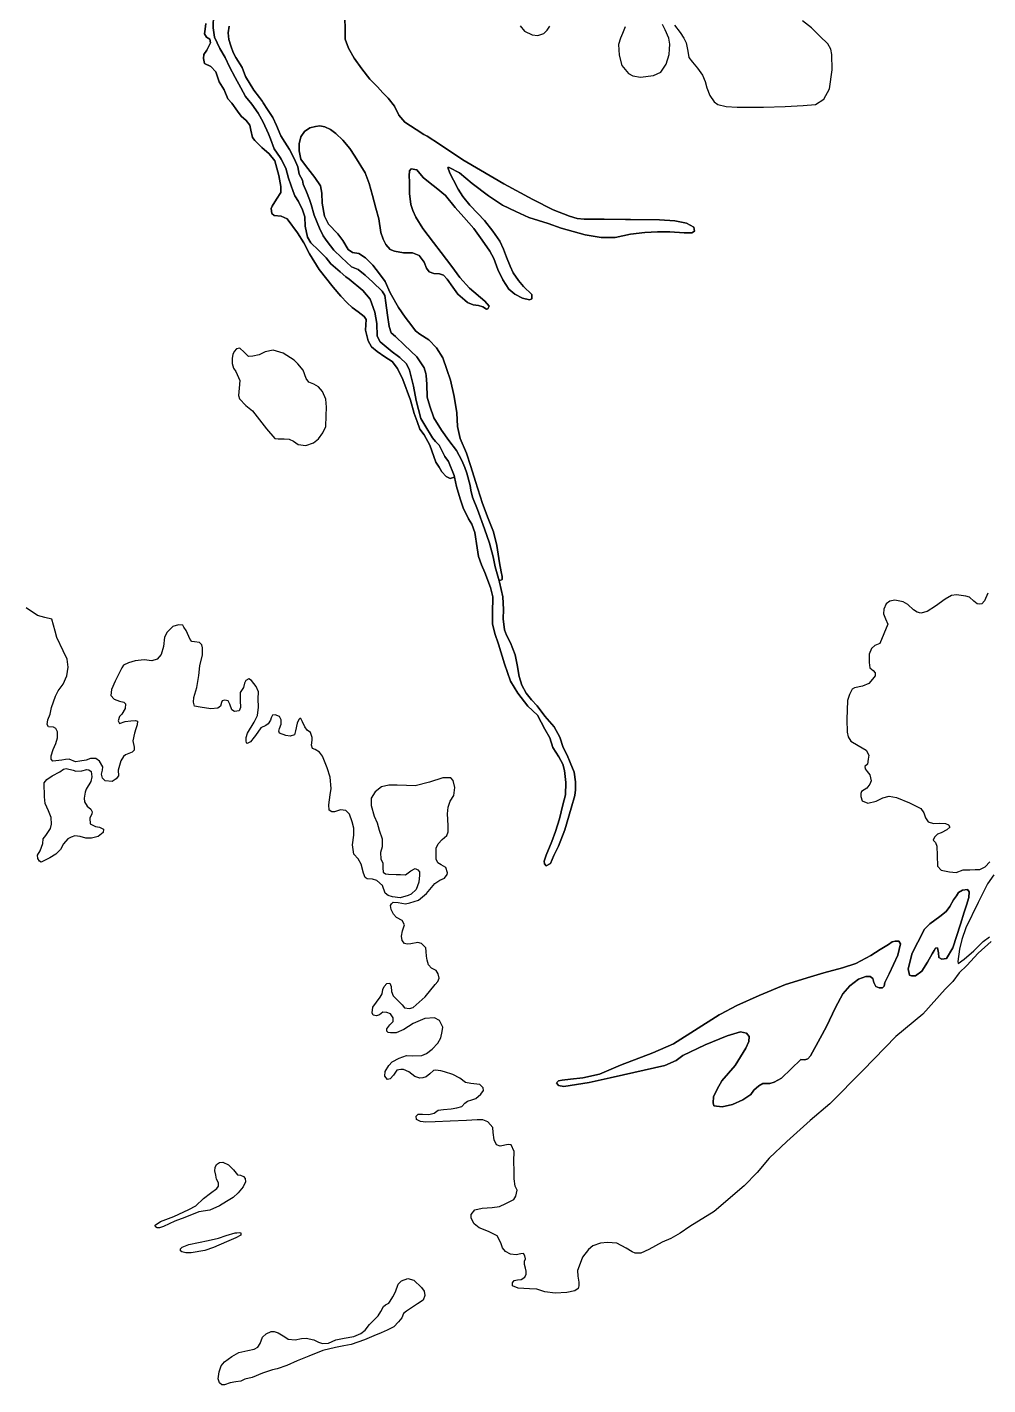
# Model space of a CAD drawing. Header units: inches. Extents: x 288635 to 1232953, y 676945 to 1655780.
# Drawn here: x 542189 to 576792, y 681364 to 730248 of the extents above; entities that cross this region are included whole.
import ezdxf

# ---------------------------------------------------------------- set-up
doc = ezdxf.new("R2010")
doc.units = ezdxf.units.IN
doc.header["$MEASUREMENT"] = 0

msp = doc.modelspace()

# ---------------------------------------------------------------- linework, layer by layer
at = {"color": 1}
for points in [[(548905.179, 730702.4404), (548889.9389, 730224.9195), (548940.739, 729889.6388), (549133.7794, 729478.158), (549316.6598, 729158.1174), (549479.2201, 728822.8367), (549682.4205, 728431.6759), (549880.5409, 728060.8352), (550058.3413, 727756.0345), (550276.7817, 727476.634), (550510.4622, 727156.5933), (550693.3425, 726826.3927), (550881.3029, 726409.8319), (550957.5031, 726226.9515), (551089.5833, 725866.2708), (551302.9438, 725551.3101), (551334.1322, 725490.5326), (551501.0641, 725165.2294), (551597.5843, 724814.7087), (551765.2247, 724327.0277), (551831.2648, 724179.7074), (551963.3451, 723976.507), (552105.5854, 723671.7064), (552186.8655, 723422.7859), (552197.0255, 723082.4252), (552288.4657, 722681.1044), (552410.386, 722482.984), (552679.6265, 722218.8235), (552953.9471, 721944.5029), (553131.7474, 721720.9825), (553461.9481, 721441.5819), (553670.2285, 721263.7816), (553782.9908, 721172.632), (554279.8297, 720771.0206), (554543.9902, 720450.9799), (554711.6306, 719988.699), (554782.7507, 719577.2182), (554797.9907, 719120.0173), (554899.5909, 718916.8169), (555118.0314, 718733.9365), (555341.5518, 718556.1361), (555559.272, 718395.927), (555610.7924, 718358.0158), (555854.6329, 718124.3353), (555966.3931, 717895.7348), (556103.5534, 717326.7737), (556200.0735, 716808.6127), (556372.7939, 716158.3714), (556515.0342, 715919.6109), (556784.2747, 715457.33), (556900.8516, 715333.467), (557028.1152, 715198.2494), (557236.3956, 714786.7686), (557363.3959, 714608.9683), (557566.5963, 714106.0472), (557579.6824, 714046.7748), (557423.6995, 713998.5485), (557286.5392, 714074.7486), (557123.9789, 714237.3089), (557027.4587, 714399.8693), (556910.6185, 714587.8296), (556697.258, 715192.3508), (556494.0576, 715573.3516), (556336.5773, 715776.552), (556240.0571, 716045.7926), (556133.3769, 716340.4331), (556001.2966, 716817.9541), (555716.8161, 717559.6356), (555533.9357, 717960.9564), (555340.8953, 718204.7969), (555076.7348, 718372.4372), (554797.3342, 718570.5576), (554594.1338, 718738.1979), (554467.1336, 718951.5584), (554375.6934, 719342.7191), (554401.0934, 719723.7199), (554329.9733, 719835.4801), (554106.4529, 720003.1205), (553898.1724, 720150.4408), (553710.2121, 720328.2411), (553486.6916, 720561.9216), (553212.3711, 720887.0422), (552709.4501, 721522.0435), (552353.8493, 722085.9246), (552150.6489, 722482.1654), (551922.0485, 722847.9262), (551551.2077, 723345.7672), (551342.9273, 723437.2073), (551088.9268, 723462.6074), (551002.5666, 723533.7275), (550977.1666, 723716.6079), (551017.8067, 723802.9681), (551170.207, 724051.8886), (551322.6073, 724295.7291), (551327.6873, 724509.0895), (551251.4871, 724905.3303), (551104.6748, 725431.8733), (550906.5545, 725690.9538), (550647.4739, 725919.5543), (550393.4734, 726163.3948), (550302.0332, 726270.075), (550241.0731, 726539.3155), (550205.5131, 726717.1159), (550078.5128, 726889.8362), (549900.7124, 727042.2365), (549768.6322, 727225.1169), (549560.3518, 727514.6775), (549413.0315, 727667.0778), (549286.0312, 727987.1184), (549103.1508, 728276.679), (548986.3106, 728637.3597), (548808.5103, 728835.4801), (548574.8298, 728942.1603), (548544.3497, 729125.0407), (548549.4297, 729267.281), (548656.11, 729419.6813), (548788.1902, 729688.9218), (548762.7902, 729810.8421), (548645.9499, 729887.0422), (548579.9098, 730008.9625), (548595.1498, 730181.6828), (548625.6299, 730384.8832)], [(548625.6299, 730384.8832), (548595.1498, 730181.6828), (548579.9098, 730008.9625), (548645.9499, 729887.0422), (548762.7902, 729810.8421), (548788.1902, 729688.9218), (548656.11, 729419.6813), (548549.4297, 729267.281), (548544.3497, 729125.0407), (548574.8298, 728942.1603), (548808.5103, 728835.4801), (548986.3106, 728637.3597), (549103.1508, 728276.679), (549286.0312, 727987.1184), (549413.0315, 727667.0778), (549560.3518, 727514.6775), (549768.6322, 727225.1169), (549900.7124, 727042.2365), (550078.5128, 726889.8362), (550205.5131, 726717.1159), (550241.0731, 726539.3155), (550302.0332, 726270.075), (550393.4734, 726163.3948), (550647.4739, 725919.5543), (550906.5545, 725690.9538), (551104.6748, 725431.8733), (551251.4871, 724905.3303), (551327.6873, 724509.0895), (551322.6073, 724295.7291), (551170.207, 724051.8886), (551017.8067, 723802.9681), (550977.1666, 723716.6079), (551002.5666, 723533.7275), (551088.9268, 723462.6074), (551342.9273, 723437.2073), (551551.2077, 723345.7672), (551922.0485, 722847.9262), (552150.6489, 722482.1654), (552353.8493, 722085.9246), (552709.4501, 721522.0435), (553212.3711, 720887.0422), (553486.6916, 720561.9216), (553710.2121, 720328.2411), (553898.1724, 720150.4408), (554106.4529, 720003.1205), (554329.9733, 719835.4801), (554401.0934, 719723.7199), (554375.6934, 719342.7191), (554467.1336, 718951.5584), (554594.1338, 718738.1979), (554797.3342, 718570.5576), (555076.7348, 718372.4372), (555340.8953, 718204.7969), (555533.9357, 717960.9564), (555716.8161, 717559.6356), (556001.2966, 716817.9541), (556133.3769, 716340.4331), (556240.0571, 716045.7926), (556336.5773, 715776.552), (556494.0576, 715573.3516), (556697.258, 715192.3508), (556910.6185, 714587.8296), (557027.4587, 714399.8693), (557123.9789, 714237.3089), (557286.5392, 714074.7486), (557423.6995, 713998.5485), (557579.6824, 714046.7748), (557652.9565, 713714.8865), (557779.9567, 713262.7656), (557896.7969, 712937.6449), (558079.6773, 712541.4041), (558206.6776, 712353.4437), (558313.3578, 712048.6431), (558399.7179, 711500.002), (558450.518, 711190.1214), (558552.1182, 710885.3208), (558679.1185, 710611.0003), (558882.3189, 710067.4392), (558958.5191, 709732.1585), (558953.4391, 709142.8773), (558953.4391, 708761.8766), (559039.7992, 708416.4359), (559166.7995, 708035.4351), (559385.2399, 707319.1537), (559598.6003, 706704.4724), (559867.8409, 706272.6716), (560218.3616, 705805.3106), (560573.9623, 705470.03), (560833.0428, 704977.269), (561015.9232, 704662.3084), (561122.6034, 704311.7877), (561335.9638, 703981.587), (561478.2041, 703717.4265), (561544.2442, 703478.666), (561589.9643, 703046.8651), (561579.8043, 702604.9042), (561478.2041, 702249.3035), (561361.3639, 701741.3025), (561219.1236, 701289.1816), (561092.1233, 700928.5009), (560888.9229, 700440.8199), (560812.7228, 700217.2995), (560817.8028, 700120.7793), (560883.8429, 700054.7391), (561036.2432, 700130.9393), (561163.2435, 700420.4999), (561330.8838, 700755.7805), (561554.4043, 701345.0617), (561783.0047, 702127.3833), (561910.005, 702579.5042), (561940.485, 702792.8646), (561940.485, 703072.2652), (561894.7649, 703427.8659), (561752.5246, 703768.2266), (561640.7644, 704037.4671), (561498.5241, 704316.8677), (561376.6039, 704687.7084), (561173.4035, 705058.5492), (560838.1228, 705434.4699), (560553.6423, 705815.4707), (560360.6019, 706033.9111), (560157.4015, 706272.6716), (560005.0012, 706552.0721), (559913.561, 706872.1128), (559842.4408, 707288.6736), (559761.1607, 707644.2743), (559603.6804, 708076.0752), (559456.3601, 708350.3957), (559385.2399, 708548.5161), (559329.3598, 708939.6769), (559349.6798, 709285.1176), (559319.1998, 709737.2385), (559197.2795, 710270.6396), (559185.7432, 710313.6023), (559302.0957, 710365.8649), (559296.804, 710466.4067), (559265.0539, 710641.0321), (559196.2621, 710963.8244), (559101.0119, 711582.9506), (558984.595, 712080.3683), (558794.0947, 712556.6192), (558593.0109, 713101.662), (558333.7187, 713884.8302), (558165.9796, 714429.111), (558018.6593, 714906.6319), (557784.9789, 715434.953), (557683.3787, 715866.7539), (557668.1386, 716364.5949), (557566.5384, 716948.796), (557434.4582, 717543.1572), (557302.3779, 717924.158), (557160.1376, 718345.7988), (556931.5371, 718706.4795), (556652.1366, 718990.9601), (556332.0959, 719189.0805), (556179.6956, 719311.0007), (556042.5354, 719488.8011), (555803.7749, 719808.8417), (555565.0144, 720154.2824), (555260.2138, 720687.6835), (555082.4134, 721089.0043), (554874.133, 721368.4049), (554645.5326, 721683.3655), (554381.372, 721947.526), (554132.4515, 722094.8463), (553903.8511, 722140.5664), (553751.4508, 722237.0866), (553553.3304, 722562.2072), (553375.53, 722811.1277), (553040.2494, 723156.5684), (552903.0891, 723446.129), (552819.052, 723916.0987), (552803.8119, 724276.7795), (552753.0118, 724540.94), (552554.8914, 724830.5006), (552214.5308, 725272.4615), (552051.9704, 725495.9819), (551985.9303, 725790.6225), (551980.8503, 726044.623), (552046.8904, 726298.6235), (552184.0507, 726496.7439), (552366.9311, 726623.7442), (552575.2115, 726674.5443), (552732.6918, 726689.7843), (552905.4121, 726659.3042), (553113.6926, 726562.784), (553306.7329, 726415.4637), (553555.6534, 726181.7833), (553809.6539, 725882.0627), (553987.4543, 725597.5821), (554369.3017, 725001.9509), (554509.5294, 724616.0342), (554626.3696, 724189.3133), (554743.2099, 723732.1124), (554849.8901, 723346.0316), (554931.1703, 722858.3507), (555007.3704, 722614.5102), (555103.8906, 722421.4698), (555266.4509, 722243.6694), (555423.9312, 722182.7093), (555749.0519, 722126.8292), (556064.0125, 722121.7492), (556307.853, 722030.309), (556490.7334, 721786.4685), (556577.0936, 721573.1081), (556668.5337, 721435.9478), (556836.1741, 721374.9877), (557044.4545, 721364.8277), (557186.6948, 721314.0276), (557318.775, 721171.7873), (557521.9754, 720887.3067), (557699.7758, 720638.3862), (557953.7763, 720419.9458), (558055.3765, 720328.5056), (558248.4169, 720252.3055), (558451.6173, 720226.9054), (558598.9376, 720176.1053), (558731.0179, 720094.8251), (558776.7379, 720104.9852), (558827.5381, 720201.5054), (558670.0577, 720384.3857), (558121.4166, 720846.6666), (557775.9759, 721237.8274), (557486.4154, 721628.9882), (557105.4146, 722131.9092), (556820.934, 722497.67), (556445.0133, 722995.5109), (556185.9328, 723401.9118), (556084.3326, 723650.8323), (556008.1324, 723864.1927), (555957.3323, 724260.4335), (555957.3323, 724682.0743), (555947.1723, 724895.4347), (555957.3323, 725078.3151), (556018.2924, 725149.4353), (556226.5728, 725108.7952), (556455.1733, 724839.5546), (556699.0138, 724626.1942), (556917.4542, 724463.6339), (557252.7349, 724189.3133), (557608.3356, 723752.4325), (557923.2962, 723401.9118), (558273.8169, 722995.5109), (558578.6176, 722573.8701), (558858.0181, 722182.7093), (558995.1784, 721913.4688), (559142.4987, 721517.228), (559325.379, 721151.4673), (559543.8195, 720811.1066), (559752.0999, 720633.3062), (560031.5005, 720491.0659), (560280.421, 720425.0258), (560366.7811, 720470.7459), (560361.7011, 720618.0662), (560072.1405, 720907.6268), (559884.1802, 721120.9872), (559691.1398, 721400.3878), (559584.4596, 721639.1482), (559457.4593, 721964.2689), (559340.6191, 722258.9095), (559208.5388, 722548.4701), (558959.6183, 722904.0708), (558659.8977, 723290.1515), (558416.0572, 723533.992), (558131.5767, 723833.7126), (557882.6562, 724148.6733), (557715.0158, 724417.9138), (557547.3755, 724737.9544), (557420.3752, 724961.4749), (557369.5751, 725118.9552), (557339.0951, 725195.1553), (557394.9752, 725195.1553), (557755.6559, 725007.195), (558217.9368, 724616.0342), (558807.218, 724168.9933), (559315.219, 723833.7126), (559787.66, 723605.1122), (560255.0209, 723396.8317), (560956.0623, 723178.3913), (561428.5033, 723005.671), (562292.105, 722766.9105), (562866.1461, 722680.5503), (563369.0671, 722675.4703), (563922.7882, 722792.3105), (564435.8693, 722858.3507), (564887.9902, 722883.7507), (565340.1111, 722873.5907), (565848.1121, 722848.1907), (566132.5927, 722843.1106), (566224.0328, 722898.9908), (566203.7128, 723051.3911), (565934.4723, 723193.6313), (565512.8314, 723279.9915), (564964.1903, 723315.5516), (563926.0043, 723319.8594), (563739.9079, 723320.6316), (562967.7463, 723335.8716), (562256.5449, 723335.8716), (562002.5444, 723361.2717), (561728.2239, 723442.5518), (561138.9427, 723671.1523), (560397.2612, 724041.993), (559355.8591, 724610.9542), (558522.7374, 725103.7152), (557877.5762, 725469.4759), (557039.3745, 726033.357), (556594.3462, 726320.2136), (556481.7581, 726388.9362), (556203.1854, 726558.974), (555786.6246, 726823.1346), (555578.3441, 727077.1351), (555420.8638, 727402.2557), (555197.3434, 727691.8163), (555004.303, 727879.7767), (554811.2626, 728103.2971), (554526.782, 728377.6177), (554242.3015, 728753.5384), (553967.9809, 729134.5392), (553764.7805, 729495.2199), (553637.7803, 729820.3406), (553647.9403, 730236.9014), (553627.6202, 730526.462)], [(549469.0601, 730285.8796), (549423.34, 730047.1191), (549448.74, 729808.3587), (549524.9402, 729574.6782), (549606.2204, 729340.9977), (549702.7405, 729153.0373), (549936.421, 728792.3566), (550058.3413, 728477.396), (550347.9018, 727984.635), (550556.1823, 727715.3945), (550661.5054, 727571.0628), (550693.3425, 727527.4341), (550840.6628, 727288.6736), (551033.7032, 726999.113), (551170.8635, 726704.4724), (551328.3438, 726338.7117), (551465.5041, 726105.0312), (551633.1444, 725845.9507), (551821.1048, 725500.51), (551937.945, 725221.1095), (551988.7451, 724951.8689), (552110.6654, 724743.5885), (552136.0654, 724596.2682), (552247.8256, 724316.8677), (552359.9532, 724045.8928), (552416.7604, 723858.4348), (552527.2262, 723473.586), (552715.1866, 723016.3851), (552847.2668, 722736.9845), (552936.2917, 722614.1916), (552994.5871, 722533.7841), (553233.3476, 722218.8235), (553512.7482, 721949.5829), (553868.3489, 721619.3823), (554107.1094, 721527.9421), (554361.1099, 721314.5817), (554640.5104, 721070.7412), (554975.7911, 720740.5405), (555072.3113, 720583.0602), (555102.7914, 720323.9797), (555163.7515, 719882.0188), (555224.7116, 719470.538), (555300.9117, 719247.0175), (555453.3121, 719114.9373), (555778.4327, 718794.8966), (556230.5536, 718383.4158), (556443.914, 718058.2952), (556493.6778, 717984.8343), (556553.8005, 717778.979), (556555.6743, 717707.7745), (556581.0743, 717397.8938), (556601.3943, 716920.3729), (556687.7545, 716605.4122), (556840.1548, 716178.6914), (557109.3954, 715736.7305), (557378.6359, 715360.8098), (557652.9565, 715005.209), (557851.0768, 714649.6083), (557952.9148, 714387.7392), (558028.8772, 714192.4074), (558140.6374, 713750.4465), (558175.5319, 713578.0269), (558226.9976, 713323.7257), (558404.798, 712881.7648), (558663.8785, 712180.7234), (558836.5988, 711667.6424), (558968.6791, 711174.8814), (559049.9592, 710819.2807), (559185.7432, 710313.6023), (559197.2795, 710270.6396), (559319.1998, 709737.2385), (559349.6798, 709285.1176), (559329.3598, 708939.6769), (559385.2399, 708548.5161), (559456.3601, 708350.3957), (559603.6804, 708076.0752), (559761.1607, 707644.2743), (559842.4408, 707288.6736), (559913.561, 706872.1128), (560005.0012, 706552.0721), (560157.4015, 706272.6716), (560360.6019, 706033.9111), (560553.6423, 705815.4707), (560838.1228, 705434.4699), (561173.4035, 705058.5492), (561376.6039, 704687.7084), (561498.5241, 704316.8677), (561640.7644, 704037.4671), (561752.5246, 703768.2266), (561894.7649, 703427.8659), (561940.485, 703072.2652), (561940.485, 702792.8646), (561910.005, 702579.5042), (561783.0047, 702127.3833), (561554.4043, 701345.0617), (561330.8838, 700755.7805), (561163.2435, 700420.4999), (561036.2432, 700130.9393), (560883.8429, 700054.7391), (560817.8028, 700120.7793), (560812.7228, 700217.2995), (560888.9229, 700440.8199), (561092.1233, 700928.5009), (561219.1236, 701289.1816), (561361.3639, 701741.3025), (561478.2041, 702249.3035), (561579.8043, 702604.9042), (561589.9643, 703046.8651), (561544.2442, 703478.666), (561478.2041, 703717.4265), (561335.9638, 703981.587), (561122.6034, 704311.7877), (561015.9232, 704662.3084), (560833.0428, 704977.269), (560573.9623, 705470.03), (560218.3616, 705805.3106), (559867.8409, 706272.6716), (559598.6003, 706704.4724), (559385.2399, 707319.1537), (559166.7995, 708035.4351), (559039.7992, 708416.4359), (558953.4391, 708761.8766), (558953.4391, 709142.8773), (558958.5191, 709732.1585), (558882.3189, 710067.4392), (558679.1185, 710611.0003), (558552.1182, 710885.3208), (558450.518, 711190.1214), (558399.7179, 711500.002), (558313.3578, 712048.6431), (558206.6776, 712353.4437), (558079.6773, 712541.4041), (557896.7969, 712937.6449), (557779.9567, 713262.7656), (557652.9565, 713714.8865), (557579.6824, 714046.7748), (557566.5963, 714106.0472), (557363.3959, 714608.9683), (557236.3956, 714786.7686), (557028.1152, 715198.2494), (556900.8516, 715333.467), (556784.2747, 715457.33), (556515.0342, 715919.6109), (556372.7939, 716158.3714), (556200.0735, 716808.6127), (556103.5534, 717326.7737), (555966.3931, 717895.7348), (555854.6329, 718124.3353), (555610.7924, 718358.0158), (555559.272, 718395.927), (555341.5518, 718556.1361), (555118.0314, 718733.9365), (554899.5909, 718916.8169), (554797.9907, 719120.0173), (554782.7507, 719577.2182), (554711.6306, 719988.699), (554543.9902, 720450.9799), (554279.8297, 720771.0206), (553782.9908, 721172.632), (553670.2285, 721263.7816), (553461.9481, 721441.5819), (553131.7474, 721720.9825), (552953.9471, 721944.5029), (552679.6265, 722218.8235), (552410.386, 722482.984), (552288.4657, 722681.1044), (552197.0255, 723082.4252), (552186.8655, 723422.7859), (552105.5854, 723671.7064), (551963.3451, 723976.507), (551831.2648, 724179.7074), (551765.2247, 724327.0277), (551597.5843, 724814.7087), (551501.0641, 725165.2294), (551334.1322, 725490.5326), (551302.9438, 725551.3101), (551089.5833, 725866.2708), (550957.5031, 726226.9515), (550881.3029, 726409.8319), (550693.3425, 726826.3927), (550510.4622, 727156.5933), (550276.7817, 727476.634), (550058.3413, 727756.0345), (549880.5409, 728060.8352), (549682.4205, 728431.6759), (549479.2201, 728822.8367), (549316.6598, 729158.1174), (549133.7794, 729478.158), (548940.739, 729889.6388), (548889.9389, 730224.9195), (548905.179, 730702.4404)], [(553627.6202, 730526.462), (553647.9403, 730236.9014), (553637.7803, 729820.3406), (553764.7805, 729495.2199), (553967.9809, 729134.5392), (554242.3015, 728753.5384), (554526.782, 728377.6177), (554811.2626, 728103.2971), (555004.303, 727879.7767), (555197.3434, 727691.8163), (555420.8638, 727402.2557), (555578.3441, 727077.1351), (555786.6246, 726823.1346), (556203.1854, 726558.974), (556481.7581, 726388.9362), (556594.3462, 726320.2136), (557039.3745, 726033.357), (557877.5762, 725469.4759), (558522.7374, 725103.7152), (559355.8591, 724610.9542), (560397.2612, 724041.993), (561138.9427, 723671.1523), (561728.2239, 723442.5518), (562002.5444, 723361.2717), (562256.5449, 723335.8716), (562967.7463, 723335.8716), (563739.9079, 723320.6316), (563926.0043, 723319.8594), (564964.1903, 723315.5516), (565512.8314, 723279.9915), (565934.4723, 723193.6313), (566203.7128, 723051.3911), (566224.0328, 722898.9908), (566132.5927, 722843.1106), (565848.1121, 722848.1907), (565340.1111, 722873.5907), (564887.9902, 722883.7507), (564435.8693, 722858.3507), (563922.7882, 722792.3105), (563369.0671, 722675.4703), (562866.1461, 722680.5503), (562292.105, 722766.9105), (561428.5033, 723005.671), (560956.0623, 723178.3913), (560255.0209, 723396.8317), (559787.66, 723605.1122), (559315.219, 723833.7126), (558807.218, 724168.9933), (558217.9368, 724616.0342), (557755.6559, 725007.195), (557394.9752, 725195.1553), (557339.0951, 725195.1553), (557369.5751, 725118.9552), (557420.3752, 724961.4749), (557547.3755, 724737.9544), (557715.0158, 724417.9138), (557882.6562, 724148.6733), (558131.5767, 723833.7126), (558416.0572, 723533.992), (558659.8977, 723290.1515), (558959.6183, 722904.0708), (559208.5388, 722548.4701), (559340.6191, 722258.9095), (559457.4593, 721964.2689), (559584.4596, 721639.1482), (559691.1398, 721400.3878), (559884.1802, 721120.9872), (560072.1405, 720907.6268), (560361.7011, 720618.0662), (560366.7811, 720470.7459), (560280.421, 720425.0258), (560031.5005, 720491.0659), (559752.0999, 720633.3062), (559543.8195, 720811.1066), (559325.379, 721151.4673), (559142.4987, 721517.228), (558995.1784, 721913.4688), (558858.0181, 722182.7093), (558578.6176, 722573.8701), (558273.8169, 722995.5109), (557923.2962, 723401.9118), (557608.3356, 723752.4325), (557252.7349, 724189.3133), (556917.4542, 724463.6339), (556699.0138, 724626.1942), (556455.1733, 724839.5546), (556226.5728, 725108.7952), (556018.2924, 725149.4353), (555957.3323, 725078.3151), (555947.1723, 724895.4347), (555957.3323, 724682.0743), (555957.3323, 724260.4335), (556008.1324, 723864.1927), (556084.3326, 723650.8323), (556185.9328, 723401.9118), (556445.0133, 722995.5109), (556820.934, 722497.67), (557105.4146, 722131.9092), (557486.4154, 721628.9882), (557775.9759, 721237.8274), (558121.4166, 720846.6666), (558670.0577, 720384.3857), (558827.5381, 720201.5054), (558776.7379, 720104.9852), (558731.0179, 720094.8251), (558598.9376, 720176.1053), (558451.6173, 720226.9054), (558248.4169, 720252.3055), (558055.3765, 720328.5056), (557953.7763, 720419.9458), (557699.7758, 720638.3862), (557521.9754, 720887.3067), (557318.775, 721171.7873), (557186.6948, 721314.0276), (557044.4545, 721364.8277), (556836.1741, 721374.9877), (556668.5337, 721435.9478), (556577.0936, 721573.1081), (556490.7334, 721786.4685), (556307.853, 722030.309), (556064.0125, 722121.7492), (555749.0519, 722126.8292), (555423.9312, 722182.7093), (555266.4509, 722243.6694), (555103.8906, 722421.4698), (555007.3704, 722614.5102), (554931.1703, 722858.3507), (554849.8901, 723346.0316), (554743.2099, 723732.1124), (554626.3696, 724189.3133), (554509.5294, 724616.0342), (554369.3017, 725001.9509), (553987.4543, 725597.5821), (553809.6539, 725882.0627), (553555.6534, 726181.7833), (553306.7329, 726415.4637), (553113.6926, 726562.784), (552905.4121, 726659.3042), (552732.6918, 726689.7843), (552575.2115, 726674.5443), (552366.9311, 726623.7442), (552184.0507, 726496.7439), (552046.8904, 726298.6235), (551980.8503, 726044.623), (551985.9303, 725790.6225), (552051.9704, 725495.9819), (552214.5308, 725272.4615), (552554.8914, 724830.5006), (552753.0118, 724540.94), (552803.8119, 724276.7795), (552819.052, 723916.0987), (552903.0891, 723446.129), (553040.2494, 723156.5684), (553375.53, 722811.1277), (553553.3304, 722562.2072), (553751.4508, 722237.0866), (553903.8511, 722140.5664), (554132.4515, 722094.8463), (554381.372, 721947.526), (554645.5326, 721683.3655), (554874.133, 721368.4049), (555082.4134, 721089.0043), (555260.2138, 720687.6835), (555565.0144, 720154.2824), (555803.7749, 719808.8417), (556042.5354, 719488.8011), (556179.6956, 719311.0007), (556332.0959, 719189.0805), (556652.1366, 718990.9601), (556931.5371, 718706.4795), (557160.1376, 718345.7988), (557302.3779, 717924.158), (557434.4582, 717543.1572), (557566.5384, 716948.796), (557668.1386, 716364.5949), (557683.3787, 715866.7539), (557784.9789, 715434.953), (558018.6593, 714906.6319), (558165.9796, 714429.111), (558333.7187, 713884.8302), (558593.0109, 713101.662), (558794.0947, 712556.6192), (558984.595, 712080.3683), (559101.0119, 711582.9506), (559196.2621, 710963.8244), (559265.0539, 710641.0321), (559296.804, 710466.4067), (559302.0957, 710365.8649), (559185.7432, 710313.6023), (559049.9592, 710819.2807), (558968.6791, 711174.8814), (558836.5988, 711667.6424), (558663.8785, 712180.7234), (558404.798, 712881.7648), (558226.9976, 713323.7257), (558175.5319, 713578.0269), (558140.6374, 713750.4465), (558028.8772, 714192.4074), (557952.9148, 714387.7392), (557851.0768, 714649.6083), (557652.9565, 715005.209), (557378.6359, 715360.8098), (557109.3954, 715736.7305), (556840.1548, 716178.6914), (556687.7545, 716605.4122), (556601.3943, 716920.3729), (556581.0743, 717397.8938), (556555.6743, 717707.7745), (556553.8005, 717778.979), (556493.6778, 717984.8343), (556443.914, 718058.2952), (556230.5536, 718383.4158), (555778.4327, 718794.8966), (555453.3121, 719114.9373), (555300.9117, 719247.0175), (555224.7116, 719470.538), (555163.7515, 719882.0188), (555102.7914, 720323.9797), (555072.3113, 720583.0602), (554975.7911, 720740.5405), (554640.5104, 721070.7412), (554361.1099, 721314.5817), (554107.1094, 721527.9421), (553868.3489, 721619.3823), (553512.7482, 721949.5829), (553233.3476, 722218.8235), (552994.5871, 722533.7841), (552936.2917, 722614.1916), (552847.2668, 722736.9845), (552715.1866, 723016.3851), (552527.2262, 723473.586), (552416.7604, 723858.4348), (552359.9532, 724045.8928), (552247.8256, 724316.8677), (552136.0654, 724596.2682), (552110.6654, 724743.5885), (551988.7451, 724951.8689), (551937.945, 725221.1095), (551821.1048, 725500.51), (551633.1444, 725845.9507), (551465.5041, 726105.0312), (551328.3438, 726338.7117), (551170.8635, 726704.4724), (551033.7032, 726999.113), (550840.6628, 727288.6736), (550693.3425, 727527.4341), (550661.5054, 727571.0628), (550556.1823, 727715.3945), (550347.9018, 727984.635), (550058.3413, 728477.396), (549936.421, 728792.3566), (549702.7405, 729153.0373), (549606.2204, 729340.9977), (549524.9402, 729574.6782), (549448.74, 729808.3587), (549423.34, 730047.1191), (549469.0601, 730285.8796)], [(563727.768, 730256.6362), (563631.2478, 730022.9557), (563565.2076, 729850.2353), (563492.9892, 729624.1949), (563508.2292, 729238.1141), (563604.7494, 728867.2734), (563848.5899, 728577.7128), (564006.0702, 728491.3526), (564286.5691, 728453.2325), (564753.93, 728504.0327), (565013.0105, 728625.9529), (565211.1309, 728915.5135), (565307.6511, 729260.9542), (565326.9887, 729455.9701), (565332.0687, 729638.8505), (565306.6687, 729847.1309), (565174.5884, 730146.8515), (565067.9082, 730344.9719)], [(565504.7891, 730324.6518), (565713.0695, 730050.3313), (565845.1498, 729852.2109), (565926.4299, 729684.5706), (565988.3725, 729387.9544), (566023.9325, 729159.354), (566156.0128, 728986.6336), (566333.8132, 728773.2732), (566511.6135, 728519.2727), (566613.2137, 728295.7522), (566674.1738, 728062.0718), (566775.774, 727787.7512), (566933.2544, 727564.2308), (567065.3346, 727462.6306), (567365.0552, 727391.5104), (567761.296, 727366.1104), (568706.1779, 727371.1904), (569488.4995, 727391.5104), (570143.8208, 727432.1505), (570579.7192, 727459.5261), (570889.5998, 727657.6465), (571092.8003, 728028.4873), (571179.1604, 728709.2086), (571169.0004, 729268.0097), (571138.5203, 729455.9701), (571026.7601, 729649.0105), (570742.2796, 729928.4111), (570437.4789, 730228.1317), (570114.983, 730478.9854)], [(559952.2221, 730299.8362), (560104.6224, 730106.7958), (560378.943, 729969.6356), (560582.1434, 729949.3155), (560800.5838, 730020.4357), (560922.504, 730137.2759), (561013.9442, 730284.5962)], [(576794.9847, 709862.9318), (576673.0644, 709593.6913), (576571.4642, 709481.9311), (576500.3441, 709466.691), (576408.9039, 709487.0111), (576286.9836, 709578.4513), (576129.5033, 709720.6916), (576002.5031, 709761.3316), (575657.0624, 709812.1317), (575484.342, 709781.6517), (575250.6616, 709654.6514), (574900.1409, 709400.6509), (574600.4203, 709212.6905), (574371.8198, 709146.6504), (574244.8196, 709182.2105), (574117.8193, 709273.6507), (573909.5389, 709456.531), (573741.8985, 709558.1312), (573442.1779, 709614.0113), (573264.3776, 709578.4513), (573125.4363, 709487.3735), (573044.1562, 709289.2531), (573033.9961, 709126.6928), (573100.0363, 708943.8124), (573186.3964, 708750.772), (572901.9159, 708054.8106), (572719.0355, 707978.6105), (572597.1153, 707871.9303), (572515.8351, 707668.7299), (572520.9151, 707374.0893), (572536.1551, 707175.9689), (572658.0754, 707084.5287), (572734.2755, 707003.2485), (572734.2755, 706896.5683), (572637.7553, 706769.5681), (572500.5951, 706617.1677), (572277.0746, 706525.7276), (571987.514, 706464.7674), (571906.2339, 706413.9673), (571804.6337, 706226.007), (571738.5935, 706007.5665), (571713.1935, 705321.7652), (571728.4335, 704859.4842), (571763.9936, 704696.9239), (571860.5138, 704544.5236), (572124.6743, 704381.9633), (572409.1549, 704219.403), (572500.5951, 704041.6026), (572475.195, 703894.2823), (572454.875, 703716.4819), (572358.3548, 703625.0418), (572368.5148, 703548.8416), (572439.635, 703452.3214), (572546.3152, 703330.4012), (572586.9552, 703117.0407), (572541.2352, 702990.0405), (572429.4749, 702852.8802), (572241.5146, 702725.88), (572221.1945, 702659.8398), (572221.1945, 702548.0796), (572261.8346, 702395.6793), (572467.5471, 702303.2324), (572767.2677, 702384.5126), (573011.1082, 702496.2728), (573234.6286, 702562.313), (573498.7891, 702511.5128), (573971.2301, 702323.5525), (574372.5509, 702120.3521), (574489.3911, 701957.7917), (574543.8287, 701776.3328), (574640.2663, 701630.4271), (574835, 701575.3936), (575033.9671, 701592.327), (575266.8009, 701571.1603), (575372.6344, 701524.5935), (575419.2012, 701448.3934), (575317.601, 701346.7932), (575110.1672, 701240.9596), (574983.167, 701190.1595), (574936.6002, 701160.5261), (574868.8667, 701084.326), (574822.3, 700978.4924), (574906.9668, 700889.5922), (574953.5336, 700758.3587), (574966.2336, 700419.6913), (574974.7003, 700042.9239), (575115.8158, 699897.8608), (575406.8581, 699834.3607), (575644.9835, 699813.194), (575898.9841, 699908.4442), (576137.1095, 699908.4442), (576338.1933, 699913.7358), (576502.4469, 699921.0383), (576690.4073, 700012.4785), (576858.0476, 700200.4389)], [(576916.2948, 697327.5159), (576443.8539, 696900.7951), (576032.373, 696463.9142), (575761.4004, 696193.6867), (575528.5666, 695881.4778), (575250.2244, 695609.9089), (574450.1228, 694708.2071), (573472.2209, 693908.1055), (572303.8185, 692688.903), (571101.5495, 691478.1673), (570390.348, 690877.0328), (569552.1464, 690123.4979), (568917.1451, 689522.3634), (568485.3442, 689014.3624), (568019.6766, 688531.7614), (566932.5545, 687609.7396), (566056.2527, 687063.6385), (565714.0909, 686828.6534), (565378.8102, 686630.533), (565058.7695, 686503.5327), (564581.2486, 686239.3722), (564291.688, 686102.2119), (564088.4876, 686107.2919), (563981.8074, 686147.932), (563768.447, 686280.0123), (563423.0063, 686462.8926), (563097.8856, 686493.3727), (562843.8851, 686467.9726), (562564.4846, 686366.3724), (562406.5809, 686237.4672), (562194.9138, 685962.3), (562073.2052, 685634.216), (562014.9968, 685480.7573), (562020.2885, 685279.6736), (562062.6219, 685062.7148), (562062.6219, 684925.1312), (562030.8718, 684829.881), (561919.7466, 684745.2142), (561623.4127, 684692.2974), (561205.3702, 684665.839), (560829.6611, 684713.4641), (560543.9105, 684803.4226), (560284.6183, 684819.2977), (559877.1592, 684840.4644), (559665.4921, 684930.4229), (559670.7838, 685041.5481), (559734.2839, 685126.215), (559850.7008, 685142.09), (559977.7011, 685152.6733), (560115.2847, 685242.6319), (560162.9098, 685343.1737), (560162.9098, 685454.2989), (560141.743, 685565.4242), (560099.4096, 685697.7161), (560099.4096, 685814.133), (560136.4514, 685904.0915), (560115.2847, 686009.9251), (560067.6596, 686089.3002), (559972.4094, 686078.7169), (559803.0757, 686046.9668), (559601.992, 686068.1335), (559416.7833, 686163.3837), (559305.658, 686295.6756), (559247.4496, 686480.8843), (559120.4493, 686724.3015), (559025.1991, 686782.5099), (558808.2404, 686888.3435), (558474.8647, 687020.6354), (558284.3643, 687163.5107), (558183.8225, 687369.8861), (558178.5308, 687502.178), (558310.8227, 687660.9284), (558575.4066, 687729.7202), (558935.2406, 687750.8869), (559205.1162, 687782.6369), (559432.6583, 687888.4705), (559718.4089, 688036.6374), (559792.4923, 688153.0543), (559834.8258, 688370.0131), (559766.034, 688518.1801), (559728.9922, 688782.7639), (559728.9922, 689057.9311), (559718.4089, 689423.0569), (559728.9922, 689767.0159), (559623.1587, 689999.8497), (559517.3251, 690015.7247), (559231.5746, 689957.5163), (559093.991, 689999.8497), (559004.0324, 690190.3501), (558977.5741, 690444.3506), (558961.699, 690629.5593), (558776.4903, 690830.643), (558596.5733, 690910.0182), (558400.7812, 690910.0182), (558008.5092, 690885.4604), (557429.388, 690860.0603), (556880.7469, 690834.6603), (556545.4663, 690824.5003), (556362.5859, 690844.8203), (556215.2656, 690915.9405), (556200.0256, 691032.7807), (556271.1457, 691108.9808), (556433.706, 691108.9808), (556652.1465, 691093.7408), (556850.2669, 691144.5409), (556987.4272, 691251.2211), (557190.6276, 691276.6212), (557459.8681, 691307.1012), (557663.0685, 691332.5013), (557840.8689, 691383.3014), (557952.6291, 691510.3016), (558044.0693, 691576.3418), (558204.9892, 691624.3946), (558347.8645, 691677.3114), (558533.0732, 691825.4783), (558623.0317, 691963.062), (558617.74, 692058.3121), (558498.4444, 692173.078), (558171.0695, 692211.343), (557978.0291, 692251.9831), (557769.7487, 692409.4634), (557520.8282, 692541.5437), (557221.1076, 692627.9039), (557089.0274, 692673.624), (556901.067, 692688.864), (556819.7868, 692678.704), (556697.8666, 692561.8637), (556560.7063, 692450.1035), (556438.7861, 692414.5435), (556332.1058, 692404.3834), (556149.2255, 692465.3436), (555930.785, 692627.9039), (555742.8247, 692719.3441), (555651.3845, 692719.3441), (555509.1442, 692699.024), (555387.224, 692511.0636), (555265.3037, 692378.9834), (555163.7035, 692358.6633), (555077.3433, 692475.5036), (555087.5034, 692643.1439), (555219.5836, 692856.5043), (555341.5039, 692998.7446), (555585.3444, 693125.7449), (555849.5049, 693222.2651), (556057.7853, 693212.105), (556403.226, 693222.2651), (556575.9463, 693288.3052), (556779.1467, 693455.9455), (556982.3471, 693669.306), (557083.9473, 693862.3463), (557139.8275, 694085.8668), (557160.6964, 694244.6106), (557043.3073, 694482.1076), (556865.5069, 694583.7078), (556509.9062, 694553.2277), (556093.3454, 694375.4274), (555752.9847, 694162.0669), (555483.7441, 694035.0667), (555280.5437, 694035.0667), (555189.1036, 694050.3067), (555143.3835, 694101.1068), (555143.3835, 694182.387), (555255.1437, 694324.6273), (555366.9039, 694441.4675), (555366.9039, 694578.6278), (555270.3837, 694720.8681), (555143.3835, 694771.6682), (555001.1432, 694786.9082), (554884.3029, 694680.228), (554772.5427, 694649.7479), (554650.6225, 694675.148), (554620.1424, 694756.4281), (554640.4625, 694959.6285), (554772.5427, 695142.5089), (554909.703, 695325.3893), (554970.6631, 695442.2295), (554996.0632, 695599.7098), (555051.9433, 695706.39), (555148.4635, 695813.0702), (555250.0637, 695828.3103), (555300.8638, 695711.47), (555316.1038, 695523.5097), (555377.0639, 695366.0294), (555549.7843, 695188.229), (555692.0246, 695040.9087), (555783.4647, 694939.3085), (555961.2651, 694908.8284), (556098.4254, 694949.4685), (556530.2262, 695330.4693), (556885.827, 695777.5102), (556977.2671, 695884.1904), (557022.9872, 696006.1106), (556992.5072, 696158.5109), (556921.387, 696280.4312), (556748.6667, 696366.7914), (556641.9865, 696483.6316), (556591.1864, 696656.3519), (556575.9463, 696798.5922), (556560.7063, 696961.1525), (556545.4663, 697093.2328), (556392.8543, 697255.1581), (556260.774, 697295.7982), (556011.8535, 697244.9981), (555879.7733, 697234.8381), (555778.1731, 697255.1581), (555701.9729, 697356.7583), (555666.4128, 697524.3987), (555712.1329, 697707.279), (555778.1731, 697925.7195), (555701.9729, 698083.1998), (555493.6925, 698189.88), (555387.0123, 698311.8002), (555305.7321, 698474.3606), (555280.3321, 698621.6809), (555315.8921, 698687.721), (555376.8523, 698748.6811), (555554.6526, 698728.3611), (555818.8132, 698687.721), (555976.2935, 698713.121), (556281.3057, 698820.4363), (556575.9463, 699054.1167), (556870.5869, 699409.7174), (557058.5473, 699531.6377), (557221.1076, 699612.9178), (557314.1861, 699733.9958), (557327.0367, 699796.2124), (557273.1835, 699988.8342), (557105.5431, 700090.4344), (556978.5429, 700161.5545), (556922.6628, 700288.5548), (556922.6628, 700689.8756), (556993.7829, 700842.2759), (557141.1032, 700994.6762), (557303.6635, 701141.9965), (557354.4636, 701274.0767), (557349.3836, 701502.6772), (557329.0636, 701924.318), (557354.4636, 702163.0785), (557420.5038, 702376.4389), (557562.7441, 702579.6393), (557587.505, 702868.9328), (557537.344, 703128.2804), (557445.9038, 703224.8006), (557156.3432, 703214.6406), (556683.9023, 703067.3203), (556165.7413, 702935.24), (555850.7806, 702940.3201), (555520.58, 702960.6401), (555210.6994, 702960.6401), (554946.5388, 702889.52), (554717.9384, 702711.7196), (554580.7781, 702488.1991), (554575.6981, 702229.1186), (554682.3783, 701837.9578), (554795.9165, 701597.25), (554861.9567, 701333.0895), (554973.7169, 701018.1289), (554978.7969, 700738.7283), (554912.7568, 700535.5279), (554927.9968, 700291.6874), (554999.1169, 700159.6072), (555004.1969, 699976.7268), (555014.357, 699819.2465), (555090.5571, 699763.3664), (555202.3173, 699748.1263), (555481.7179, 699737.9663), (555634.1182, 699737.9663), (555822.0786, 699727.8063), (556004.9589, 699870.0466), (556162.4393, 699956.4068), (556264.0395, 699905.6067), (556319.9196, 699839.5665), (556319.9196, 699717.6463), (556299.5995, 699463.6458), (556203.0793, 699204.5652), (556025.279, 699026.7649), (555913.5188, 698986.1248), (555618.8782, 698904.8446), (555344.5576, 698935.3247), (555187.0773, 698981.0448), (555080.3971, 699062.325), (554988.9569, 699346.8055), (554785.7565, 699524.6059), (554623.1962, 699565.246), (554440.3158, 699580.486), (554369.1957, 699636.3661), (554308.2356, 699788.7664), (554216.7954, 700108.8071), (554115.1952, 700301.8474), (553957.7149, 700469.4878), (553906.9148, 700804.7684), (553957.7149, 701155.2892), (553952.6348, 701409.2897), (553900.0567, 701634.7574), (553798.4565, 701909.078), (553661.2963, 702041.1583), (553473.3359, 702066.5583), (553265.0555, 701990.3582), (553158.3753, 701995.4382), (553072.0151, 702056.3983), (553056.7751, 702249.4387), (553102.4951, 702610.1194), (553143.1352, 702838.7199), (553102.4951, 703240.0407), (552990.7349, 703580.4013), (552902.2943, 703819.1397), (552826.0942, 704002.02), (552724.494, 704139.1803), (552556.8536, 704235.7005), (552465.4135, 704281.4206), (552424.7734, 704393.1808), (552455.2534, 704570.9812), (552455.2534, 704677.6614), (552394.2933, 704850.3817), (552272.3731, 704936.7419), (552191.0929, 705053.5821), (552103.866, 705239.4134), (552049.4822, 705352.3424), (552014.5571, 705352.3424), (551970.107, 705317.4174), (551918.0369, 705191.6871), (551852.8963, 704909.4026), (551817.3363, 704772.2423), (551664.936, 704716.3622), (551507.4557, 704741.7623), (551278.8552, 704833.2024), (551248.3751, 704894.1626), (551283.9352, 705000.8428), (551334.7353, 705148.1631), (551339.8153, 705310.7234), (551283.9352, 705427.5636), (551121.3749, 705488.5238), (551029.9347, 705473.2837), (550979.1346, 705381.8435), (550958.8146, 705290.4034), (550867.3744, 705158.3231), (550791.1742, 705102.443), (550603.2138, 705016.0828), (550410.1735, 704746.8423), (550366.5483, 704679.1084), (550236.8181, 704514.4318), (550116.1679, 704457.2817), (550084.4178, 704479.5067), (550074.8928, 704555.7069), (550078.0678, 704666.8321), (550130.7729, 704823.0424), (550369.5334, 705219.2832), (550481.2936, 705458.0437), (550527.0137, 705762.8443), (550505.7941, 706060.3689), (550526.1141, 706319.4494), (550439.7539, 706507.4097), (550272.1136, 706720.7702), (550170.5134, 706781.7303), (550068.9132, 706725.8502), (550013.0331, 706629.33), (549977.473, 706466.7697), (549860.6328, 706294.0493), (549858.9924, 705999.0648), (549869.1524, 705750.1443), (549828.5123, 705628.224), (549655.792, 705602.824), (549559.2718, 705673.9441), (549488.1516, 705877.1445), (549427.1915, 705993.9848), (549310.3513, 706014.3048), (549218.9111, 705993.9848), (549183.351, 705933.0246), (549152.8709, 705800.9444), (549051.2707, 705729.8242), (548807.4303, 705709.5042), (548416.2695, 705765.3843), (548218.1491, 705795.8644), (548182.589, 705938.1047), (548192.749, 706110.825), (548306.1497, 706471.8497), (548341.7097, 706685.2101), (548367.1098, 706903.6505), (548402.6699, 707249.0912), (548508.0855, 707649.4673), (548508.0855, 707903.4678), (548477.6055, 708010.148), (548401.4053, 708086.3482), (548218.525, 708121.9083), (548122.0048, 708132.0683), (548055.9646, 708198.1084), (548010.2446, 708309.8686), (547918.8044, 708528.3091), (547832.4442, 708645.1493), (547796.8841, 708711.1894), (547644.4838, 708726.4295), (547431.1234, 708665.4694), (547227.923, 708462.2689), (547141.5628, 708284.4686), (547100.9227, 707954.2679), (547014.5626, 707659.6273), (546877.4023, 707486.907), (546684.3619, 707431.0269), (546399.2463, 707462.7769), (546081.7457, 707437.3769), (545834.0952, 707361.1767), (545656.2948, 707278.6266), (545599.1447, 707183.3764), (545357.8442, 706700.7754), (545230.844, 706402.3248), (545205.4439, 706180.0744), (545328.6342, 706054.8521), (545516.5946, 705983.732), (545668.9949, 705943.0919), (545729.955, 705882.1318), (545719.795, 705714.4915), (545597.8747, 705516.3711), (545511.5146, 705430.0109), (545470.8745, 705277.6106), (545516.5946, 705176.0104), (545724.875, 705242.0505), (545928.0754, 705277.6106), (546085.5557, 705287.7706), (546161.7559, 705257.2905), (546156.6758, 705130.2903), (546100.7957, 704977.89), (546055.0756, 704825.4897), (545999.1955, 704551.1691), (546044.9156, 704322.5687), (546039.8356, 704210.8084), (545968.7155, 704139.6883), (545729.955, 704048.2481), (545653.7548, 703987.288), (545562.3147, 703829.8077), (545465.7945, 703494.527), (545475.9545, 703291.3266), (545394.6743, 703179.5664), (545247.354, 703093.2062), (545003.5135, 703113.5262), (544896.8333, 703210.0464), (544871.4333, 703352.2867), (544906.9933, 703494.527), (544917.1534, 703621.5273), (544790.1531, 703814.5677), (544663.1529, 703911.0878), (544475.1925, 703911.0878), (544312.6322, 703855.2077), (544089.1117, 703814.5677), (543931.6314, 703799.3276), (543708.1109, 703885.6878), (543576.0307, 703880.6078), (543438.8704, 703850.1277), (543118.8298, 703814.5677), (543052.7896, 703895.8478), (543052.7896, 704012.688), (543123.9098, 704236.2085), (543225.51, 704459.7289), (543276.3101, 704662.9293), (543276.3101, 704876.2898), (543220.43, 704993.13), (543134.0698, 705043.9301), (542956.2694, 705054.0901), (542915.6294, 705140.4503), (542930.8694, 705303.0106), (543017.2296, 705506.211), (543071.8397, 705748.2735), (543211.54, 706161.0243), (543300.4401, 706357.8747), (543484.5905, 706592.8252), (543617.9408, 706897.6258), (543662.3909, 707202.4264), (543630.6408, 707488.177), (543484.5905, 707792.9776), (543262.3401, 708275.5786), (543192.4899, 708504.179), (543078.1897, 708929.6299), (542822.1304, 708994.2332), (542557.9698, 709070.4334), (542156.649, 709339.6739)], [(577005.3679, 699722.9179), (576776.016, 699403.2935), (576438.7351, 698733.6918), (575994.2342, 697823.5233), (575851.359, 697400.1891), (575766.6921, 697050.9384), (575708.4837, 696606.4376), (575717.5522, 696535.7036), (575940.9329, 696687.4347), (576291.4536, 696987.1553), (576621.6542, 697332.596), (576855.3347, 697500.2363)]]:
    msp.add_lwpolyline(points, dxfattribs=at)
for points in [[(551404.7222, 718511.8695), (551054.2015, 718618.5497), (550759.561, 718562.6696), (550551.2805, 718455.9894), (550312.5201, 718400.1093), (550165.1998, 718395.0293), (550002.6394, 718547.4296), (549845.1591, 718684.5898), (549728.3189, 718664.2698), (549647.0387, 718572.8296), (549601.3186, 718466.1494), (549575.9186, 718334.0691), (549575.9186, 718135.9487), (549621.6387, 717973.3884), (549702.9188, 717846.3882), (549845.1591, 717521.2675), (549829.9191, 717252.027), (549804.519, 716982.7864), (549834.9991, 716865.9462), (550068.6796, 716627.1857), (550307.44, 716439.2254), (550805.281, 715788.9841), (551105.0016, 715433.3833), (551226.9219, 715428.3033), (551450.4423, 715423.2233), (551623.1627, 715413.0633), (551785.723, 715347.0232), (551953.3633, 715220.0229), (552222.6039, 715184.4628), (552496.9244, 715275.903), (552684.8848, 715423.2233), (552837.2851, 715636.5837), (552943.9653, 715875.3442), (552964.2854, 716251.265), (552974.4454, 716566.2256), (552943.9653, 716850.7062), (552832.2051, 717135.1867), (552684.8848, 717297.7471), (552517.2445, 717389.1873), (552339.4441, 717470.4674), (552242.9239, 717597.4677), (552126.0837, 717897.1883), (551938.1233, 718130.8687), (551811.1231, 718252.789), (551404.7222, 718511.8695)], [(543847.1945, 703494.2385), (543943.7147, 703453.5984), (544157.0751, 703473.9184), (544334.8755, 703514.5585), (544405.9956, 703509.4785), (544492.3558, 703443.4384), (544512.6758, 703260.558), (544477.1158, 703087.8377), (544319.6355, 702813.5171), (544282.7463, 702705.6874), (544243.4353, 702488.3965), (544258.6753, 702361.3962), (544350.1155, 702198.8359), (544487.2758, 702087.0757), (544527.9159, 702000.7155), (544517.7559, 701919.4353), (544441.5557, 701767.035), (544461.8757, 701558.7546), (544649.8361, 701467.3144), (544797.1564, 701446.9944), (544934.3167, 701370.7942), (544929.2367, 701253.954), (544751.4363, 701111.7137), (544507.5958, 701050.7536), (544304.3954, 701045.6736), (544096.115, 701111.7137), (543908.1546, 701126.9537), (543776.0744, 701086.3137), (543654.1541, 701025.3535), (543501.7538, 700837.3932), (543395.0736, 700644.3528), (543217.2733, 700466.5524), (543003.9128, 700344.6322), (542699.1122, 700187.1519), (542633.0721, 700217.6319), (542577.192, 700314.1521), (542561.9519, 700436.0724), (542653.3921, 700593.5527), (542749.9123, 700857.7132), (542770.2324, 701020.2735), (542861.6725, 701147.2738), (543034.3929, 701396.1943), (543064.873, 701548.5946), (543054.7129, 701792.4351), (542953.1127, 702031.1956), (542841.3525, 702295.3561), (542810.8724, 702534.1166), (542800.7124, 703042.1176), (542892.1526, 703164.0378), (543095.353, 703291.0381), (543369.6736, 703438.3584), (543501.7538, 703529.7985), (543598.274, 703555.1986), (543847.1945, 703494.2385)], [(575808.9535, 697947.1983), (575524.4729, 697093.7566), (575300.9525, 696712.7558), (575128.2321, 696687.3558), (575021.5519, 696753.3959), (575016.4719, 696915.9562), (574975.8318, 697103.9166), (574909.7917, 697083.5966), (574858.9916, 697007.3964), (574782.7914, 696880.3962), (574615.1511, 696580.6756), (574417.0307, 696255.5549), (574188.4302, 696092.9946), (574041.1099, 696087.9146), (573975.0698, 696118.3947), (573924.2697, 696346.9951), (574061.43, 696910.8762), (574269.7104, 697296.957), (574508.4709, 697774.478), (574706.5913, 697967.5183), (575067.272, 698231.6789), (575290.7924, 698404.3992), (575422.8727, 698587.2796), (575560.033, 698831.1201), (575661.6332, 698973.3604), (575732.7533, 699095.2806), (575874.9936, 699171.4808), (576062.954, 699196.8808), (576113.7541, 699115.6006), (576108.6741, 698907.3202), (576022.3139, 698632.9997), (575935.9537, 698378.9992), (575808.9535, 697947.1983)], [(575560.033, 698831.1201), (575422.8727, 698587.2796), (575290.7924, 698404.3992), (575067.272, 698231.6789), (574706.5913, 697967.5183), (574508.4709, 697774.478), (574269.7104, 697296.957), (574061.43, 696910.8762), (573924.2697, 696346.9951), (573975.0698, 696118.3947), (574041.1099, 696087.9146), (574188.4302, 696092.9946), (574417.0307, 696255.5549), (574615.1511, 696580.6756), (574782.7914, 696880.3962), (574858.9916, 697007.3964), (574909.7917, 697083.5966), (574975.8318, 697103.9166), (575016.4719, 696915.9562), (575021.5519, 696753.3959), (575128.2321, 696687.3558), (575300.9525, 696712.7558), (575524.4729, 697093.7566), (575808.9535, 697947.1983), (575935.9537, 698378.9992), (576022.3139, 698632.9997), (576108.6741, 698907.3202), (576113.7541, 699115.6006), (576062.954, 699196.8808), (575874.9936, 699171.4808), (575732.7533, 699095.2806), (575661.6332, 698973.3604), (575560.033, 698831.1201)], [(573233.9224, 696159.4135), (573086.6021, 695849.5328), (573056.1221, 695712.3726), (572995.162, 695661.5725), (572873.2417, 695656.4925), (572751.3215, 695702.2126), (572685.2813, 695854.6129), (572654.8013, 695991.7731), (572558.2811, 696067.9733), (572395.7208, 696067.9733), (572136.6402, 695966.3731), (571816.5996, 695732.6926), (571567.6791, 695438.052), (571298.4386, 694955.4511), (570983.4779, 694264.5697), (570752.9107, 693841.2332), (570404.3568, 693213.0076), (570312.9166, 693101.2473), (570196.0764, 693070.7673), (570058.9161, 693075.8473), (569703.3154, 692740.5666), (569362.9547, 692400.4176), (569093.7142, 692258.1773), (568936.2338, 692217.5372), (568687.3133, 692212.4572), (568545.0731, 692131.1771), (568362.1927, 691978.7768), (568260.5925, 691816.2164), (567971.0319, 691628.2561), (567590.0312, 691460.6157), (567219.1904, 691379.3356), (566919.4698, 691414.8956), (566894.0698, 691516.4958), (566914.3898, 691729.8563), (567036.31, 692014.3368), (567209.0304, 692314.0574), (567691.6314, 692867.7785), (568077.7121, 693487.3281), (568184.3923, 693726.0886), (568194.5524, 693908.969), (568103.1122, 694020.7292), (567884.6717, 694076.6093), (567402.0708, 693924.209), (566604.5092, 693604.1684), (565806.9476, 693223.1676), (565563.1071, 693040.2872), (565161.7863, 692867.5669), (563663.1833, 692522.3379), (563190.7424, 692420.7377), (562433.8208, 692248.0173), (561519.419, 692105.777), (561326.3786, 692141.3371), (561250.1785, 692242.9373), (561321.2986, 692308.9774), (561453.3789, 692329.2975), (561763.2595, 692375.0176), (562200.1404, 692420.7377), (562799.5816, 692547.7379), (563556.5031, 692877.9386), (564729.9854, 693314.8194), (565466.5869, 693639.9401), (567118.6762, 694683.3015), (567156.9993, 694707.5041), (567747.5115, 695026.5712), (568560.3131, 695387.2519), (569505.195, 695783.4927), (570409.4368, 696057.8133), (570886.9577, 696200.0535), (571552.4391, 696377.8539), (572040.1201, 696530.2542), (572573.5211, 696819.8148), (572913.8818, 697043.3352), (573218.6824, 697216.0556), (573350.7627, 697317.6558), (573452.3629, 697332.8958), (573589.5231, 697332.8958), (573640.3233, 697246.5356), (573548.8831, 696835.0548), (573233.9224, 696159.4135)], [(573640.3233, 697246.5356), (573589.5231, 697332.8958), (573452.3629, 697332.8958), (573350.7627, 697317.6558), (573218.6824, 697216.0556), (572913.8818, 697043.3352), (572573.5211, 696819.8148), (572040.1201, 696530.2542), (571552.4391, 696377.8539), (570886.9577, 696200.0535), (570409.4368, 696057.8133), (569505.195, 695783.4927), (568560.3131, 695387.2519), (567747.5115, 695026.5712), (567156.9993, 694707.5041), (567118.6762, 694683.3015), (565466.5869, 693639.9401), (564729.9854, 693314.8194), (563556.5031, 692877.9386), (562799.5816, 692547.7379), (562200.1404, 692420.7377), (561763.2595, 692375.0176), (561453.3789, 692329.2975), (561321.2986, 692308.9774), (561250.1785, 692242.9373), (561326.3786, 692141.3371), (561519.419, 692105.777), (562433.8208, 692248.0173), (563190.7424, 692420.7377), (563663.1833, 692522.3379), (565161.7863, 692867.5669), (565563.1071, 693040.2872), (565806.9476, 693223.1676), (566604.5092, 693604.1684), (567402.0708, 693924.209), (567884.6717, 694076.6093), (568103.1122, 694020.7292), (568194.5524, 693908.969), (568184.3923, 693726.0886), (568077.7121, 693487.3281), (567691.6314, 692867.7785), (567209.0304, 692314.0574), (567036.31, 692014.3368), (566914.3898, 691729.8563), (566894.0698, 691516.4958), (566919.4698, 691414.8956), (567219.1904, 691379.3356), (567590.0312, 691460.6157), (567971.0319, 691628.2561), (568260.5925, 691816.2164), (568362.1927, 691978.7768), (568545.0731, 692131.1771), (568687.3133, 692212.4572), (568936.2338, 692217.5372), (569093.7142, 692258.1773), (569362.9547, 692400.4176), (569703.3154, 692740.5666), (570058.9161, 693075.8473), (570196.0764, 693070.7673), (570312.9166, 693101.2473), (570404.3568, 693213.0076), (570752.9107, 693841.2332), (570983.4779, 694264.5697), (571298.4386, 694955.4511), (571567.6791, 695438.052), (571816.5996, 695732.6926), (572136.6402, 695966.3731), (572395.7208, 696067.9733), (572558.2811, 696067.9733), (572654.8013, 695991.7731), (572685.2813, 695854.6129), (572751.3215, 695702.2126), (572873.2417, 695656.4925), (572995.162, 695661.5725), (573056.1221, 695712.3726), (573086.6021, 695849.5328), (573233.9224, 696159.4135), (573548.8831, 696835.0548), (573640.3233, 697246.5356)], [(546957.4825, 687021.5639), (546876.2023, 687021.5639), (546810.1622, 687046.964), (546800.0021, 687118.0841), (546987.9625, 687245.0844), (547470.5635, 687427.9647), (548009.0446, 687671.8052), (548268.1251, 687808.9655), (548537.3656, 688068.046), (548796.4461, 688261.0864), (549025.0466, 688433.8067), (549080.9267, 688520.1669), (549080.9267, 688631.9271), (549009.8066, 688769.0874), (548979.3265, 688916.4077), (548948.8464, 689068.808), (548964.0865, 689190.7283), (549004.7266, 689297.4085), (549116.4868, 689373.6086), (549238.407, 689383.7686), (549441.6074, 689287.2485), (549619.4078, 689099.2881), (549766.7281, 688926.5677), (549878.4883, 688911.3277), (549980.0885, 688865.6076), (550041.0486, 688789.4075), (550056.2887, 688672.5672), (549969.9285, 688489.6869), (549787.0481, 688276.3264), (549614.3278, 688103.6061), (549370.4873, 687961.3658), (549121.5668, 687803.8855), (548765.9661, 687656.5652), (548369.7253, 687590.5251), (547871.8843, 687387.3247), (547506.1236, 687255.2444), (547094.6427, 687067.284), (546957.4825, 687021.5639)], [(548588.1657, 686203.6823), (548100.4847, 686112.2421), (547902.4868, 686115.2421), (547755.0441, 686157.9622), (547714.404, 686188.4423), (547709.324, 686259.5624), (547775.3641, 686325.6025), (548014.1246, 686422.1227), (548710.086, 686564.363), (549075.8467, 686645.6432), (549355.2473, 686742.1634), (549680.3679, 686838.6836), (549741.328, 686838.6836), (549837.8482, 686853.9236), (549888.6483, 686838.6836), (549888.6483, 686747.2434), (549710.848, 686660.8832), (549370.4873, 686513.5629), (548903.1264, 686305.2825), (548588.1657, 686203.6823)], [(554342.7495, 682989.1861), (553865.2286, 682821.5457), (553595.988, 682770.7456), (553296.2674, 682704.7055), (552833.9865, 682598.0253), (552331.0655, 682399.9049), (551914.5047, 682232.2646), (551538.5839, 682059.5442), (551198.2232, 681937.624), (551025.5029, 681902.0639), (550659.7422, 681785.2237), (550288.9014, 681622.6634), (550034.9009, 681566.7832), (549887.5806, 681490.5831), (549709.7803, 681470.263), (549501.4998, 681434.703), (549293.2194, 681368.6628), (549196.6992, 681363.5828), (549115.4191, 681439.783), (549074.779, 681576.9433), (549105.2591, 681836.0238), (549176.3792, 682049.3842), (549298.2994, 682196.7045), (549557.38, 682384.6649), (549811.3805, 682531.9852), (550141.5811, 682598.0253), (550365.1016, 682648.8254), (550502.2618, 682725.0256), (550578.462, 682846.9458), (550659.7422, 683080.6263), (550791.8224, 683202.5465), (550974.7028, 683278.7467), (551081.383, 683278.7467), (551233.7833, 683238.1066), (551467.4638, 683090.7863), (551584.304, 683004.4261), (551843.3845, 682984.1061), (552066.905, 683034.9062), (552239.6253, 683039.9862), (552513.9459, 682984.1061), (552681.5862, 682902.8259), (552828.9065, 682852.0258), (553037.1869, 682862.1858), (553311.5075, 682979.0261), (553611.2281, 683039.9862), (553951.5887, 683106.0263), (554205.5893, 683217.7865), (554368.1496, 683334.6268), (554520.5499, 683537.8272), (554688.1902, 683705.4675), (554830.4305, 683847.7078), (554926.9507, 684005.1881), (555023.4709, 684182.9885), (555099.671, 684243.9486), (555211.4313, 684304.9087), (555262.2314, 684370.9488), (555363.8316, 684528.4292), (555450.1917, 684711.3095), (555556.872, 684985.6301), (555673.7122, 685107.5503), (555897.2326, 685188.8305), (556115.6731, 685127.8704), (556389.9936, 684863.7098), (556491.5938, 684731.6296), (556511.9139, 684584.3093), (556450.9537, 684416.6689), (556252.8333, 684284.5887), (556029.3129, 684137.2684), (555856.5926, 684015.3481), (555749.9123, 683934.068), (555683.8722, 683776.5877), (555567.032, 683629.2674), (555399.3916, 683456.547), (555160.6312, 683329.5468), (554937.1107, 683233.0266), (554678.0302, 683126.3464), (554342.7495, 682989.1861)]]:
    msp.add_lwpolyline(points, close=True, dxfattribs=at)

doc.saveas('drawing.dxf')
